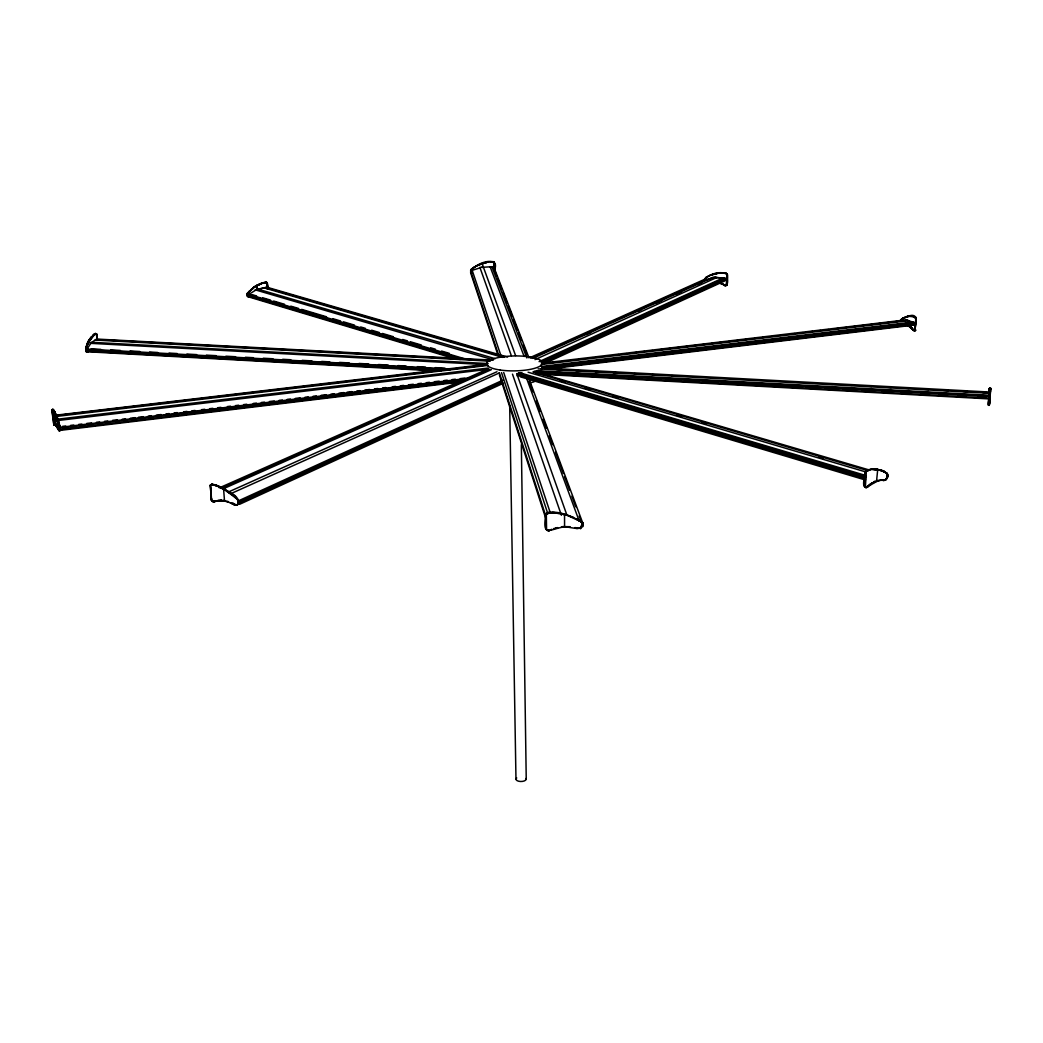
<?xml version="1.0" encoding="UTF-8"?>
<svg xmlns="http://www.w3.org/2000/svg" width="1043" height="1043" viewBox="0 0 1043 1043"><rect width="100%" height="100%" fill="white"/><g stroke="black" fill="none" stroke-linecap="round" stroke-linejoin="round"><path stroke-width="1.5" d="M988.816 403.485C987.812 405.075 990.159 405.975 988.79 403.498L989.533 388.244L990.824 388.348L989.272 405.362L988.425 405.036L989.624 389.104M988.699 398.022C990.355 396.94 987.565 400.955 988.464 404.228L989.403 404.28L989.833 400.212L988.66 400.147L988.699 398.882C991.241 400.486 988.634 392.416 989.494 396.431M865.807 476.547L518.684 373.251M988.868 394.032L988.894 392.794M989.077 394.776L989.09 393.524M988.947 398.752L988.973 397.487M727.062 283.905L726.802 285.091L727.232 274.883L726.15 273.279L718.34 273.227L710.309 275.326A38.617 34.106 67.2 0 0 705.968 277.516L704.612 280.345C707.232 273.827 722.838 269.994 727.232 274.883M989.638 389.587C990.211 391.399 991.15 385.793 990.355 391.203L989.312 404.853M704.885 280.384L704.925 278.364M542.164 367.123L914.02 322.535L907.345 320.227L904.242 320.866M864.491 485.23C864.764 487.928 867.724 488.45 864.634 485.947L864.634 485.295C866.238 480.979 861.701 470.25 869.093 469.559C872.691 468.907 876.459 468.881 879.966 470.002C885.09 470.184 890.878 475.751 885.663 479.989C873.421 477.003 858.793 501.97 865.168 472.844L865.116 472.883M542.49 363.316L724.598 280.032L724.663 278.22L714.95 277.373L706.02 279.654L530.861 358.349M726.971 284.765C726.397 286.942 723.151 283.983 723.829 285.13C729.644 288.259 727.284 274.974 726.423 273.149M726.802 285.091C724.311 287.972 729.435 274.531 726.906 273.97M989.651 401.803L988.595 401.751L988.66 400.134L989.833 400.212M988.634 400.903L989.742 400.955L988.66 400.147M908.792 326.185L913.694 330.644L914.972 330.435L915.937 318.702L914.646 316.903L908.727 316.277L903.186 317.946L900.174 320.631L907.319 316.564M989.285 405.297L988.425 405.31M988.555 402.676L989.559 402.728L988.555 402.663L988.503 403.667L989.455 403.719M247.4 294.843C248.886 290.723 247.087 292.757 247.517 296.056L249.499 297.059L247.491 296.016L247.66 293.435L253.658 287.79L247.334 293.266L247.83 296.121L250.398 296.681M876.524 481.423L877.698 469.598C865.286 468.098 863.03 472.388 864.634 485.947L865.455 486.951M913.903 324.556L914.033 322.535M909.9 316.225L911.882 316.159L907.579 316.433C922.872 310.371 912.495 332.195 915.637 330.24M988.803 393.941L988.738 394.815L989.494 388.296L990.772 388.374L990.237 389.6L989.312 389.091M988.777 403.524L990.355 391.203L989.559 391.164L990.355 391.203L989.494 392.351M561.577 526.806C566.962 525.333 584.393 533.495 582.203 522.334C573.767 517.08 553.937 507.628 545.737 514.942L545.841 527.823M988.555 404.058L989.285 404.867L990.381 391.19L989.664 392.377M988.933 392.272L988.868 393.068L989.051 391.086M989.142 395.845L989.155 392.689M988.96 398.178L535.919 373.368M59.516 430.055L60.064 430.537L60.22 429.012L59.034 430.72L55.553 425.101L54.288 425.166L56.765 424.957L55.553 425.101M86.243 349.066L86.738 346.876L86.047 346.837C85.044 348.427 86.778 353.812 88.668 351.1L86.556 351.921L85.917 349.04M54.288 425.166C57.561 423.028 53.467 426.991 53.675 423.523L52.202 409.821C56.478 411.529 60.272 424.697 59.92 430.603M53.793 420.394C51.615 415.622 51.642 403.967 55.331 413.132L54.158 413.276L52.385 409.364L53.845 410.212L52.502 409.521M989.077 390.786L989.168 390.121M211.546 498.371L211.612 500.575L210.595 485.973L211.755 484.239L223.554 488.424L231.663 493.613L230.92 493.939C224.78 490.562 217.4 483.835 210.308 485.125L211.442 500.405L210.308 485.112L212.329 484.174M577.027 528.084C571.486 526.063 577.261 531.474 582.203 526.141C586.322 514.864 576.284 535.189 582.255 526.546L581.577 521.904L565.723 514.694L573.428 517.38M887.358 477.72L887.58 474.122L885.455 472.31A53.584 31.16 -72.1 0 0 881.4 470.432L870.814 469.285M887.006 476.56L887.111 474.695M55.175 425.062L55.84 424.462M561.734 527.289C548.722 530.079 542.373 536.428 545.75 514.851L548.449 512.778L554.785 512.7M554.928 513.104L557.588 513.026A62.815 58.134 -10.9 0 0 549.153 512.426L546.858 513.052L545.776 514.916M916.119 319.223L915.91 317.268L913.446 316.603L915.937 318.715L916.171 317.659M60.22 429.012L59.451 429.807L60.233 429.703L59.451 429.794L58.617 424.905L53.31 411.216L54.327 411.085M247.308 293.331L247.53 296.056M867.098 470.68L866.368 470.471L869.927 469.819L866.863 470.132L865.312 472.896L865.286 472.192L866.29 471.723L865.39 487.003L864.451 485.882M877.645 469.637L879.953 470.002L875.768 469.194L884.151 471.566L878.91 469.702M85.722 348.857L86.738 346.876M704.52 279.641L704.638 278.976M91.354 336.772L85.826 347.488L88.407 341.23L89.307 341.283L94.77 334.347M211.599 500.575L213.815 501.918L215.223 501.253C221.781 499.649 228.756 501.605 234.466 504.903C243.801 506.077 236.539 494.825 231.65 493.613M726.971 284.413L726.541 285.208M900.174 320.618L902.821 318.467L901.022 319.888M59.542 429.247L60.155 428.191L59.086 426.496L60.038 427.304L59.099 426.496M59.803 429.064L59.321 427.187M865.286 472.922L865.56 471.54L866.251 471.749M58.538 427.734L58.916 428.569L57.886 428.686C61.094 434.762 58.186 421.137 56.87 419.951L57.926 419.834L59.868 426.391M478.189 265.039C476.403 266.46 467.355 269.237 472.257 273.214C467.316 268.364 478.398 265.561 481.579 263.866C488.085 262.093 498.593 257.712 494.604 270.45C499.649 253.527 472.753 264.257 470.862 271.715L472.257 273.214L470.771 270.28L470.862 271.702M59.229 430.629L60.181 430.224M91.354 336.785L93.935 335.09A44.275 18.943 -88.9 0 0 91.536 337.828L90.037 340.057A42.072 17.614 -88 0 0 87.964 343.942L87.169 343.916L88.629 342.586L87.781 342.534M57.886 428.686L54.379 423.028L53.688 423.523L52.15 409.834L52.984 410.16L53.115 409.26M53.91 423.08L54.379 424.723M886.915 478.633L886.198 478.411L887.332 477.824L887.215 473.535L880.422 470.119L881.4 470.406M914.385 330.814C917.214 328.167 914.737 332.078 912.886 329.51L910.487 327.28L912.834 328.61L912.104 328.688L913.094 329.979L915.285 330.618M914.698 330.696L915.611 330.253M87.886 351.061L87.247 351.869M91.536 337.828L90.506 337.776L89.072 340.005L90.024 340.057A41.694 17.431 -87.9 0 0 87.338 345.402L86.595 345.35L87.338 345.389M89.75 338.845L90.767 338.91L89.072 340.018L90.037 340.057M88.355 351.595L86.908 351.999M490.497 360.604L95.982 339.51L91.132 342.769L87.025 349.183L87.247 351.217L441.293 370.63M475.1 266.852L471.084 269.537L471.632 272.823M472.153 268.742L471.084 269.537L471.149 272.223M866.055 487.368L867.502 486.338C866.537 488.333 863.448 486.286 866.303 487.602M867.502 486.351L867.841 487.068L868.689 485.999L866.564 487.172M248.547 292.288L249.342 290.945M215.51 501.344L213.815 501.918L212.081 501.109L224.832 500.627L219.434 500.666L221.729 500.314L220.907 500.679M550.326 530.248L551.578 529.349L548.84 530.861L546.701 529.987L545.919 528.475L545.919 527.784L546.571 529.805L546.31 513.573M250.581 289.785L252.315 288.82A38.317 31.733 -74.1 0 1 256.461 285.886M885.585 479.18L886.328 479.402L884.894 479.767L885.663 479.989M867.867 485.764L869.953 485.008L869.08 484.747M93.101 335.051L96.36 333.734L97.168 339.105L96.412 334.373L95.187 333.538L93.101 335.038L93.935 335.09M900.735 319.536L901.335 319.458M254.518 286.669L253.162 287.646L262.445 283.148L254.518 286.682L256.695 285.339L256.969 289.628M504.421 357.006L265.535 287.516L256.708 289.511L248.782 294.4L248.899 296.225L460.211 359.496M541.239 368.896L543.299 367.684M88.081 350.657L86.373 351.7L432.623 370.747M87.886 348.662L86.178 349.705L450.446 369.639M91.406 343.369L93.088 342.352M564.615 527.067L561.564 526.793M557.731 513.469L565.749 514.694M871.583 483L873.865 482.57L872.548 483.274L871.583 482.987L875.194 481.944L874.138 481.618L875.403 481.084M256.487 285.938L260.424 283.592M547.653 513L545.932 514.186M96.556 334.008C94.092 333.564 97.312 333.095 94.77 334.347L94 334.308L94.77 334.347C96.504 331.961 97.221 336.524 96.347 333.734M95.865 333.564L94.913 333.669M709.149 275.834L705.968 277.516L707.363 276.721M55.305 424.618L53.975 424.684L54.366 423.028M903.186 317.946L905.011 317.346M214.376 501.866L215.888 500.966M724.246 285.43L724.716 285.626M725.224 285.704L725.511 285.573M720.283 282.992L723.816 284.596L722.33 284.152A24.719 21.76 67.7 0 0 718.666 282.783L719.918 283.161M723.829 285.13L724.546 285.287M237.595 503.821L501.487 382.95M544.342 363.616L726.306 280.228L724.624 280.032M238.951 503.73L236.318 505.268M238.443 504.369L237.491 499.441L226.826 491.201L227.661 490.823L226.839 491.201M239.655 504.277L503.417 383.237M719.918 283.161L722.656 283.996M232.706 503.248L231.976 503.573L234.466 504.903L236.944 504.981L234.245 504.069A35.697 25.449 63.4 0 0 232.706 503.234L234.258 504.069L233.567 504.382M238.886 500.653L502.922 380.147M632.501 321.101L635.461 319.745M657.703 309.602L663.635 306.89M716.997 282.536L719.957 281.18M238.808 501.148L238.391 503.978L238.143 500.301L239.29 501.996L239.095 501.018M541.356 362.886L726.358 278.416L722.968 278.025L539.088 361.647M239.473 501.787L501.905 381.777M234.466 504.903L235.131 504.603M230.373 502.869L231.989 503.573M540.991 361.921L724.637 278.233L714.924 277.386M211.168 484.5L212.941 484.278A62.215 44.054 63.3 0 1 221.455 487.381L220.608 487.746L223.619 489.376L224.532 501.135L222.42 500.796A36.427 25.162 64.1 0 0 218 500.757L216.579 500.953L217.283 500.64A35.514 25.319 63.4 0 1 221.742 500.314M230.92 493.939L235.47 496.755M727.127 274.413L727.297 274.857M224.48 501.148L227.987 501.37M532.751 358.401L713.269 277.177L716.632 277.568L534.994 359.613M586.088 334.594L590.534 332.587M638.003 311.218L640.963 309.888M655.799 303.213L661.731 300.54M676.568 293.865L681.014 291.857M697.337 284.517L701.783 282.51M217.987 500.757L218.73 500.418M723.451 272.94L725.68 273.083M232.902 495.451L233.593 495.138M222.407 500.796L223.28 500.418M228.339 492.035L496.963 371.738M720.022 273.044L716.658 273.488A40.781 36.01 67 0 0 710.309 275.339L708.81 275.991M228.886 492.518L229.682 492.179M530.483 357.41L704.364 279.446L707.715 279.837M231.038 493.574L499.245 372.977M213.215 501.813L212.629 501.527L213.828 501.54M711.847 274.752L713.412 274.257M715.029 273.827L716.332 273.449M222.641 488.828L223.554 488.437M223.476 488.711L491.383 369.652M224.727 489.975L223.567 489.402L225.627 489.571M219.291 487.876L487.642 369.079L489.519 369.365L221.455 488.267M218.548 486.794L219.33 486.442M210.36 485.516L210.634 485.386M214.389 485.178L217.192 485.621L212.329 484.552M480.301 267.777L470.536 270.854L498.658 355.194M55.827 425.479L57.091 425.322L55.892 425.661C54.836 401.933 52.333 424.162 57.443 425.792L57.795 426.339L56.596 426.483M250.398 296.681L248.286 296.59M262.458 283.161L267.191 282.692L267.803 288.037L266.839 282.588L261.989 283.031A40.338 34.002 -71.6 0 0 257.386 285.026L257.373 284.974M267.438 283.487L267.79 288.011M263.579 282.523L266.865 282.575M95.878 333.995L96.556 334.008M494.069 262.184L494.578 270.463M906.445 316.668L907.319 316.564L905.337 317.007L908.505 316.316M906.145 316.916L907.306 316.577M879.001 480.64L876.668 480.654L880.201 480.406A32.841 18.904 -70.2 0 1 883.956 480.432M553.481 528.632L557.614 527.941M517.067 375.819L520.379 375.024M256.708 289.563L265.548 287.607M518.684 373.355L521.852 372.716M716.332 273.449L717.089 273.292M868.141 470.158L867.372 469.937L869.927 469.806M250.333 294.1L247.23 294.687L463.196 359.222M250.463 295.925L247.36 296.512L453.927 358.466M266.852 282.405L265.157 282.118M909.131 316.238L907.579 316.433L908.727 316.29M913.368 330.37L914.333 330.566L912.886 329.51M54.927 424.892L53.962 424.684L56.126 424.527L55.031 424.657L55.553 425.114M58.617 424.905L59.673 425.544L58.617 424.905L59.464 424.801M56.192 425.935L57.795 426.352M554.211 367.084L557.444 366.706M562.281 366.119L567.131 365.532M571.981 364.959L575.201 364.568M580.051 363.981L584.901 363.407M588.122 363.016L592.972 362.429M597.822 361.856L601.042 361.465M605.892 360.878L610.742 360.304M615.579 359.718L618.812 359.34M623.662 358.753L626.882 358.362M633.349 357.593L636.582 357.201M641.419 356.615L644.652 356.237M649.502 355.65L654.339 355.063M659.189 354.49L662.422 354.099M667.259 353.525L670.493 353.134M675.342 352.547L680.179 351.973M685.029 351.387L688.263 350.996M693.1 350.422L697.95 349.835M701.183 349.444L706.02 348.87M710.87 348.284L714.09 347.893M718.94 347.319L723.79 346.732M727.01 346.341L731.86 345.768M736.71 345.181L739.93 344.79M744.78 344.216L749.63 343.629M752.85 343.251L757.7 342.665M762.55 342.078L767.387 341.504M770.621 341.113L775.47 340.526M780.307 339.953L783.541 339.562M788.391 338.975L793.228 338.401M798.078 337.815L801.311 337.437M806.148 336.85L809.381 336.459M815.848 335.69L819.068 335.298M823.918 334.712L827.151 334.334M831.988 333.747L836.838 333.16M841.675 332.587L844.908 332.195M849.758 331.622L852.991 331.231M857.828 330.644L862.678 330.07M867.515 329.484L870.749 329.093M875.599 328.519L880.435 327.932M883.669 327.541L888.519 326.967M891.752 326.576L896.589 325.99M901.439 325.416L906.276 324.829M909.509 324.438L912.742 324.06L915.063 324.96L551.16 368.714M57.026 427.135L58.16 426.991M62.476 426.378L65.709 425.987M70.559 425.401L73.792 425.022M78.642 424.436L81.875 424.045M86.725 423.458L91.575 422.884M96.438 422.298L99.672 421.907M104.522 421.333L107.755 420.942M112.605 420.355L117.455 419.781M122.305 419.195L125.538 418.804M130.388 418.217L135.238 417.643M138.471 417.252L143.321 416.665M148.171 416.092L151.404 415.701M156.254 415.114L161.104 414.54M165.954 413.954L169.188 413.563M174.038 412.976L177.271 412.598M183.737 411.816L186.971 411.424M191.821 410.851L195.054 410.46M201.521 409.677L204.754 409.286M209.604 408.713L212.837 408.321M217.687 407.735L220.92 407.357M227.387 406.574L230.62 406.183M235.47 405.61L238.704 405.219M243.554 404.632L246.787 404.241M253.253 403.472L256.487 403.08M261.35 402.494L264.583 402.116M269.433 401.529L274.283 400.942M279.133 400.369L282.366 399.977M287.216 399.391L290.449 399M295.299 398.426L300.149 397.839M304.999 397.253L308.233 396.875M313.083 396.288L316.316 395.897M321.166 395.31L326.016 394.736M330.866 394.15L334.099 393.759M338.949 393.185L343.799 392.598M347.032 392.207L351.882 391.633M356.732 391.047L359.965 390.656M364.815 390.069L369.665 389.495M374.515 388.909L377.749 388.517M382.598 387.944L385.832 387.553M392.298 386.77L395.532 386.392M400.382 385.806L403.615 385.415M408.465 384.828L413.315 384.254M418.165 383.668L421.398 383.276M426.261 382.703L429.494 382.312M434.344 381.725L439.194 381.151M444.044 380.565L447.278 380.174M452.127 379.587L455.361 379.209M460.211 378.622L465.061 378.035M545.411 368.779L913.903 324.503M907.058 325.403L912.077 327.867L911.308 327.958M467.603 378.374L59.712 427.395L57.952 422.897L59.738 427.434M60.181 428.034L468.437 378.909M908.805 326.185L911.295 327.189L910.487 327.293M62.723 428.621L65.944 428.23M70.794 427.643L75.644 427.069M80.494 426.483L83.727 426.092M88.577 425.505L91.81 425.114M98.277 424.345L101.497 423.953M106.347 423.367L109.58 422.976M116.047 422.193L119.28 421.815M124.13 421.229L127.363 420.837M132.213 420.251L135.434 419.86M141.9 419.077L145.133 418.699M149.983 418.113L153.217 417.721M158.067 417.135L161.3 416.744M167.767 415.974L170.987 415.583M175.837 414.997L179.07 414.606M183.92 414.019L187.153 413.628M192.003 413.054L196.853 412.467M201.703 411.881L204.923 411.49M209.773 410.903L214.623 410.329M217.857 409.938L222.707 409.351M227.557 408.765L230.79 408.374M235.64 407.787L240.477 407.213M245.327 406.627L248.56 406.235M253.41 405.649L256.643 405.258M263.11 404.488L266.343 404.097M271.193 403.511L274.413 403.119M279.263 402.533L282.497 402.155M288.963 401.372L292.196 400.981M297.046 400.395L300.28 400.004M305.13 399.417L308.35 399.039M314.817 398.257L318.05 397.865M322.9 397.279L326.133 396.888M330.983 396.314L335.833 395.727M339.066 395.336L343.903 394.749M348.753 394.163L351.986 393.772M356.836 393.198L361.686 392.611M364.92 392.22L369.77 391.633M374.62 391.047L377.84 390.669M382.69 390.082L387.54 389.495M392.39 388.909L395.623 388.517M400.473 387.944L403.706 387.553M410.173 386.77L413.393 386.379M418.243 385.793L421.476 385.402M426.326 384.828L429.56 384.437M436.026 383.655L439.259 383.263M444.109 382.677L447.33 382.299M452.18 381.712L457.03 381.125M59.295 429.468L58.577 430.172M464.318 380.891L59.946 429.651L60.416 430.277M460.419 381.999L58.825 430.55L60.077 430.524M913.094 329.979L913.772 329.901M914.985 330.735L914.333 330.566M487.25 364.933L55.11 415.701L56.361 415.557L55.84 414.306L54.588 414.449L55.696 417.057L56.883 416.9L57.913 419.834M911.074 316.251L911.882 316.159M56.283 418.465L57.404 418.334M914.646 316.903L913.446 316.603L915.285 316.837M56.374 419.338L488.007 368.088M914.985 317.059L915.311 317.333M57.287 420.59L488.085 369.326M542.634 363.107L906.198 319.836L908.505 320.722L541.174 364.529M546.154 363.251L549.374 362.86M552.607 362.482L557.457 361.908M562.307 361.321L565.541 360.943M570.378 360.37L575.228 359.783M578.461 359.405L583.311 358.818M588.148 358.244L592.998 357.671M596.231 357.28L601.081 356.706M605.931 356.132L609.151 355.741M614.001 355.168L618.851 354.594M623.701 354.007L626.921 353.629M631.771 353.055L636.621 352.469M639.854 352.091L644.704 351.504M649.541 350.93L652.775 350.552M657.625 349.966L662.474 349.392M667.311 348.818L670.545 348.427M675.395 347.854L680.245 347.28M683.478 346.889L688.315 346.315M693.165 345.741L698.015 345.155M701.248 344.777L706.085 344.19M710.935 343.616L714.168 343.238M719.018 342.652L723.868 342.078M728.705 341.504L731.938 341.113M736.788 340.539L741.638 339.966M744.871 339.575L749.708 339.001M754.558 338.427L759.408 337.841M762.642 337.463L767.479 336.889M772.328 336.302L777.178 335.729M780.412 335.338L785.249 334.764M790.099 334.19L794.949 333.617M798.182 333.225L803.032 332.652M806.252 332.261L812.719 331.491M815.952 331.113L820.802 330.527M824.035 330.149L828.872 329.575M833.722 328.988L838.572 328.415M841.805 328.023L846.642 327.45M849.876 327.072L856.342 326.303M859.575 325.911L864.412 325.338M867.646 324.947L874.112 324.177M877.346 323.799L882.195 323.213M885.416 322.835L890.266 322.261M895.116 321.674L899.966 321.101M58.043 423.184L58.956 423.08M53.845 424.24L54.64 424.149M541.265 366.536L912.86 322.091L915.193 322.978L543.051 367.592M59.673 425.544L59.047 426.404M908.792 326.185L910.5 326.589L909.639 326.694M914.972 330.435L915.793 318.193M52.202 409.821L53.037 409.417L53.01 410.681M55.318 415.244L486.416 364.359M56.231 416.47L488.085 365.402M55.696 417.044L56.883 416.9M912.26 316.381L913.016 316.29M902.156 318.545L902.821 318.467M54.353 425.022L55.253 424.905M720.387 272.888L718.327 273.227A43.637 38.539 66.8 0 1 725.172 273.005L723.764 272.797M490.406 261.819L493.261 261.767L494.473 263.162L493.209 261.637L490.353 261.663M561.734 527.289L563.82 527.119M548.044 530.731C551.93 530.691 545.411 531.07 545.906 527.927M549.27 512.726L548.331 512.452L554.928 513.078M563.833 527.119L570.039 527.145M563.65 526.611L569.882 526.702M472.362 272.549L470.576 272.601L498.176 355.689M872.496 469.141L876.889 469.519L875.781 469.181M873.46 469.441L876.889 469.519M567.966 527.028L564.576 527.093L564.537 514.825L563.233 514.512M492.622 360.148L96.816 339.066L95.135 340.07L490.001 361.165M990.511 388.778L989.377 388.726L990.602 389.156M990.667 388.791L989.494 388.309A51.198 1.017 -84.5 0 1 989.624 389.208L989.598 388.478M989.638 389.795L990.498 389.834M488.163 363.577L92.006 342.3L90.311 343.316L485.53 364.607M989.585 390.603L990.407 390.656M87.169 343.903L87.964 343.955M542.256 367.931L989.155 392.012L989.142 393.263L538.084 368.883M87.247 351.96L86.23 351.634L87.612 352.039M556.075 369.418L562.581 369.77M575.606 370.474L582.111 370.826M595.123 371.53L600.012 371.79M613.023 372.494L619.529 372.846M634.183 373.629L639.059 373.902M652.071 374.606L658.589 374.959M671.601 375.649L678.106 376.001M692.761 376.797L697.637 377.058M710.648 377.762L717.167 378.114M730.178 378.818L736.684 379.17M749.708 379.874L754.584 380.134M769.226 380.93L774.115 381.19M788.756 381.986L793.632 382.246M808.273 383.042L813.162 383.303M826.173 384.007L832.692 384.359M845.704 385.063L852.209 385.402M866.85 386.197L871.739 386.458M884.751 387.162L891.257 387.514M904.281 388.218L909.157 388.478M923.798 389.274L928.687 389.534M943.328 390.33L948.204 390.59M962.858 391.386L967.735 391.646M982.376 392.442L987.265 392.703M536.35 370.682L989.142 395.258L989.129 396.523L533.807 371.738M86.047 346.837L86.738 346.876M534.264 371.165L989.129 395.897M85.826 347.488L86.491 347.528M539.622 372.977L546.115 373.329M557.457 373.942L565.58 374.385M575.306 374.919L585.045 375.454M594.771 375.975L602.88 376.419M614.236 377.044L623.975 377.579M633.701 378.101L641.823 378.544M653.179 379.17L661.288 379.613M671.014 380.134L680.753 380.669M690.479 381.203L698.601 381.647M709.944 382.26L718.066 382.703M729.422 383.329L737.531 383.772M748.887 384.385L756.996 384.828M766.722 385.362L774.845 385.806M786.187 386.418L794.31 386.862M805.665 387.488L813.775 387.931M825.13 388.544L833.24 388.987M842.966 389.521L851.088 389.965M862.431 390.577L872.17 391.112M881.909 391.646L890.018 392.09M901.374 392.703L909.483 393.146M920.839 393.772L928.948 394.202M938.674 394.736L946.796 395.18M958.152 395.805L966.261 396.249M977.617 396.861L985.726 397.305M91.132 348.844L100.871 349.379M110.61 349.9L120.349 350.435M130.088 350.969L139.827 351.504M149.566 352.039L157.689 352.482M169.044 353.095L177.167 353.538M186.906 354.072L196.645 354.607M206.384 355.141L216.123 355.663M225.875 356.198L235.614 356.732M245.353 357.267L253.462 357.71M263.201 358.231L272.94 358.766M282.692 359.3L290.801 359.744M302.17 360.37L311.909 360.891M321.648 361.426L329.771 361.869M339.51 362.403L349.249 362.938M358.988 363.459L368.727 363.994M378.466 364.529L388.205 365.063M397.944 365.598L406.066 366.041M417.422 366.654L425.544 367.097M435.283 367.631L445.022 368.166M449.35 368.987L87.012 349.144M540.326 374.215L989.99 398.961M92.944 350.93L102.683 351.465M112.422 351.999L122.161 352.534M131.9 353.069L141.626 353.603M151.365 354.138L159.475 354.581M169.214 355.115L178.953 355.65M188.692 356.184L198.431 356.706M208.157 357.241L216.279 357.697M227.635 358.31L235.744 358.766M245.483 359.287L255.222 359.822M264.961 360.356L273.07 360.813M284.426 361.426L292.548 361.869M302.287 362.403L312.013 362.938M321.752 363.472L331.491 364.007M341.23 364.542L349.34 364.985M360.695 365.611L368.818 366.054M378.557 366.588L386.666 367.032M398.022 367.657L406.144 368.101M417.5 368.727L425.609 369.17M85.904 350.683L86.621 351.204M86.556 351.921L87.99 351.921M988.464 404.228L989.403 404.28M988.477 404.945L989.285 404.997M86.23 351.634L86.895 351.674M96.712 334.399L97.038 339.105M989.703 397.474L989.494 396.418M877.671 469.624L878.467 469.715L877.359 469.389M266.017 282.158L266.447 282.223M547.927 530.405L548.735 530.522M883.656 480.354L880.409 480.002L884.281 480.484L883.447 480.236M564.498 514.851L565.906 515.203M907.071 325.025L908.57 325.52M267.256 283.018L267.191 288.963M907.071 325.038L907.984 325.299M507.602 357.084L267.073 287.268L264.009 287.842L502.817 357.384M881.883 470.667L887.215 473.535M883.304 471.306L884.151 471.566M874.138 469.102L875.181 469.415M884.647 472.075L885.455 472.31M495.164 358.675L258.247 289.224L255.17 289.811L493.469 359.9M865.925 470.954L866.629 471.162M886.693 473.157L885.95 472.935L887.58 474.122L886.485 473.313M543.155 374.137L868.65 469.806M866.863 470.132L867.62 470.341M532.947 371.882L868.532 470.81M560.13 380.904L564.798 382.273M585.045 388.244L589.712 389.626M613.062 396.509L617.743 397.891M676.907 415.336L681.574 416.718M701.822 422.676L706.489 424.058M818.599 457.121L823.266 458.49M528.097 372.221L866.055 472.01M865.951 475.53L520.34 372.912L517.028 373.707L865.664 477.564M251.898 294.569L256.552 295.951M262.771 297.803L270.554 300.123M273.657 301.049L284.543 304.295M290.762 306.147L298.533 308.454M301.649 309.38L326.524 316.798M332.743 318.65L340.513 320.957M343.629 321.883L354.503 325.129M360.722 326.981L365.389 328.362M371.608 330.214L379.378 332.534M382.494 333.46L393.38 336.706M402.702 339.483L407.37 340.865M410.486 341.791L421.359 345.037M430.694 347.814L435.361 349.209M441.58 351.061L449.35 353.368M523.482 375.949L528.149 377.344M534.381 379.196L542.164 381.516M565.502 388.478L570.169 389.86M576.388 391.725L584.171 394.045M593.506 396.822L598.174 398.217M604.405 400.069L612.176 402.389M635.526 409.351L640.193 410.733M649.528 413.523L654.196 414.918M663.531 417.695L668.198 419.09M674.417 420.942L682.2 423.262M705.537 430.224L710.205 431.606M744.441 441.815L752.225 444.135M775.562 451.097L780.229 452.479M806.682 460.367L811.35 461.762M834.687 468.711L839.354 470.106M845.586 471.957L853.357 474.278M466.377 359.3L248.782 294.4L248.899 296.186M518.723 375.415L865.664 479.011M874.125 481.618L875.194 481.944M253.566 296.851L278.442 304.282M284.648 306.147L292.431 308.467M295.534 309.393L306.407 312.652M312.626 314.517L320.397 316.837M326.615 318.689L334.386 321.009M337.502 321.948L348.375 325.194M357.71 327.984L362.364 329.379M368.583 331.244L376.354 333.564M385.675 336.354L390.343 337.749M396.562 339.601L404.332 341.921M407.435 342.86L421.424 347.032M427.643 348.897L435.413 351.217M438.529 352.156L449.403 355.402M520.17 376.745L865.521 480.041M864.803 486.912L865.859 487.433L865.142 487.224M865.573 487.381L866.811 487.589M227.139 501.748L228.756 502.257M907.566 321.048L909.861 321.935M721.13 283.618L723.503 284.739M576.01 518.866L581.577 521.904L582.815 524.225L582.711 523.403M576.023 518.866L581.577 521.904M581.459 521.591L580.638 521.344M909.692 326.081L910.5 326.602M546.597 529.675L547.314 530.431L546.701 529.987M234.831 497.042L236.709 498.71M581.577 521.904L582.646 525.685M887.371 476.664L887.658 474.708L887.528 476.951M238.143 500.301L238.534 501.031M481.67 267.347L491.918 266.708L526.871 357.958M472.31 270.763L501.279 356.667M56.361 415.557L55.84 414.293L54.797 415.049M529.01 357.918L493.717 266.695L490.145 266.799L524.147 356.497M493.743 268.455L496.637 275.952M497.798 278.963L501.839 289.459M503 292.47L507.054 302.965M508.215 305.964L512.256 316.472M513.417 319.471L517.471 329.979M518.619 332.978L521.513 340.487M523.247 344.985L526.728 353.981M478.281 265.261A39.204 38.435 -14.9 0 1 483.313 263.358C479.545 263.514 484.304 263.227 482.466 267.516M484.969 262.627L486.807 262.419L483.287 263.305M529.088 379.091L583.089 523.951M529.101 381.177L533.038 391.777M536.415 400.864L540.352 411.464M543.155 419.025L546.532 428.112M549.348 435.687L552.725 444.774M555.528 452.336L563.403 473.535M564.537 476.573L569.595 490.197M571.838 496.246L575.775 506.846M579.152 515.933L583.089 526.532M526.324 377.631L579.191 520.992M515.581 355.559L483.444 267.269L479.871 267.36L511.331 355.676M516.898 374.033L566.897 515.086M512.491 374.163L561.408 515.268M503.717 372.547L550.065 512.139M501.514 372.612L547.836 513.756M499.323 372.677L546.089 516.924M499.362 374.789L546.115 519.505M85.982 351.165L85.695 348.153M53.402 413.849L53.688 417.057M53.636 418.686L53.206 413.875L53.728 418.66M256.63 285.352L256.917 289.654M494.226 269.889L494.043 262.197L494.16 269.915M509.688 405.753L515.972 779.108M521.344 444.657L526.233 779.108M542.164 367.058L542.177 369.17M526.089 778.482A5.137 2.399 -0.9 0 1 520.301 781.481A5.137 2.399 -0.9 0 1 516.728 777.909M534.107 381.816A27.9 7.627 -0.9 0 1 529.753 382.82M502.543 383.628A27.9 7.627 -0.9 0 1 499.975 383.276M990.172 390.695A47.991 2.412 -86.1 0 1 990.602 389.078M259.446 284.504A40.846 33.806 -73.7 0 1 265.561 282.314M87.09 343.695A42.333 16.91 -89.4 0 1 89.02 339.809M89.972 339.862A43.441 18.266 -87.9 0 1 92.279 336.667M52.971 411.033A53.636 6.427 81 0 1 54.223 414.162M551.982 512.439A63.323 58.734 -11.1 0 1 560.352 513.417M555.476 528.084A35.997 33.519 -12.8 0 1 557.484 527.575M58.434 421.424L57.456 421.541L58.434 421.424M54.836 412.063L53.728 412.194L54.823 412.063M989.911 399.534L988.686 399.469L989.911 399.547M882.534 480.262L881.622 479.989L882.521 480.262M871.244 484.095L870.331 483.822L871.244 484.095M500.21 370.03A27.965 7.47 -0.9 0 0 542.529 363.12A27.965 7.47 -0.9 0 0 500.966 357.084A27.965 7.47 -0.9 0 0 500.21 370.03"/></g></svg>
